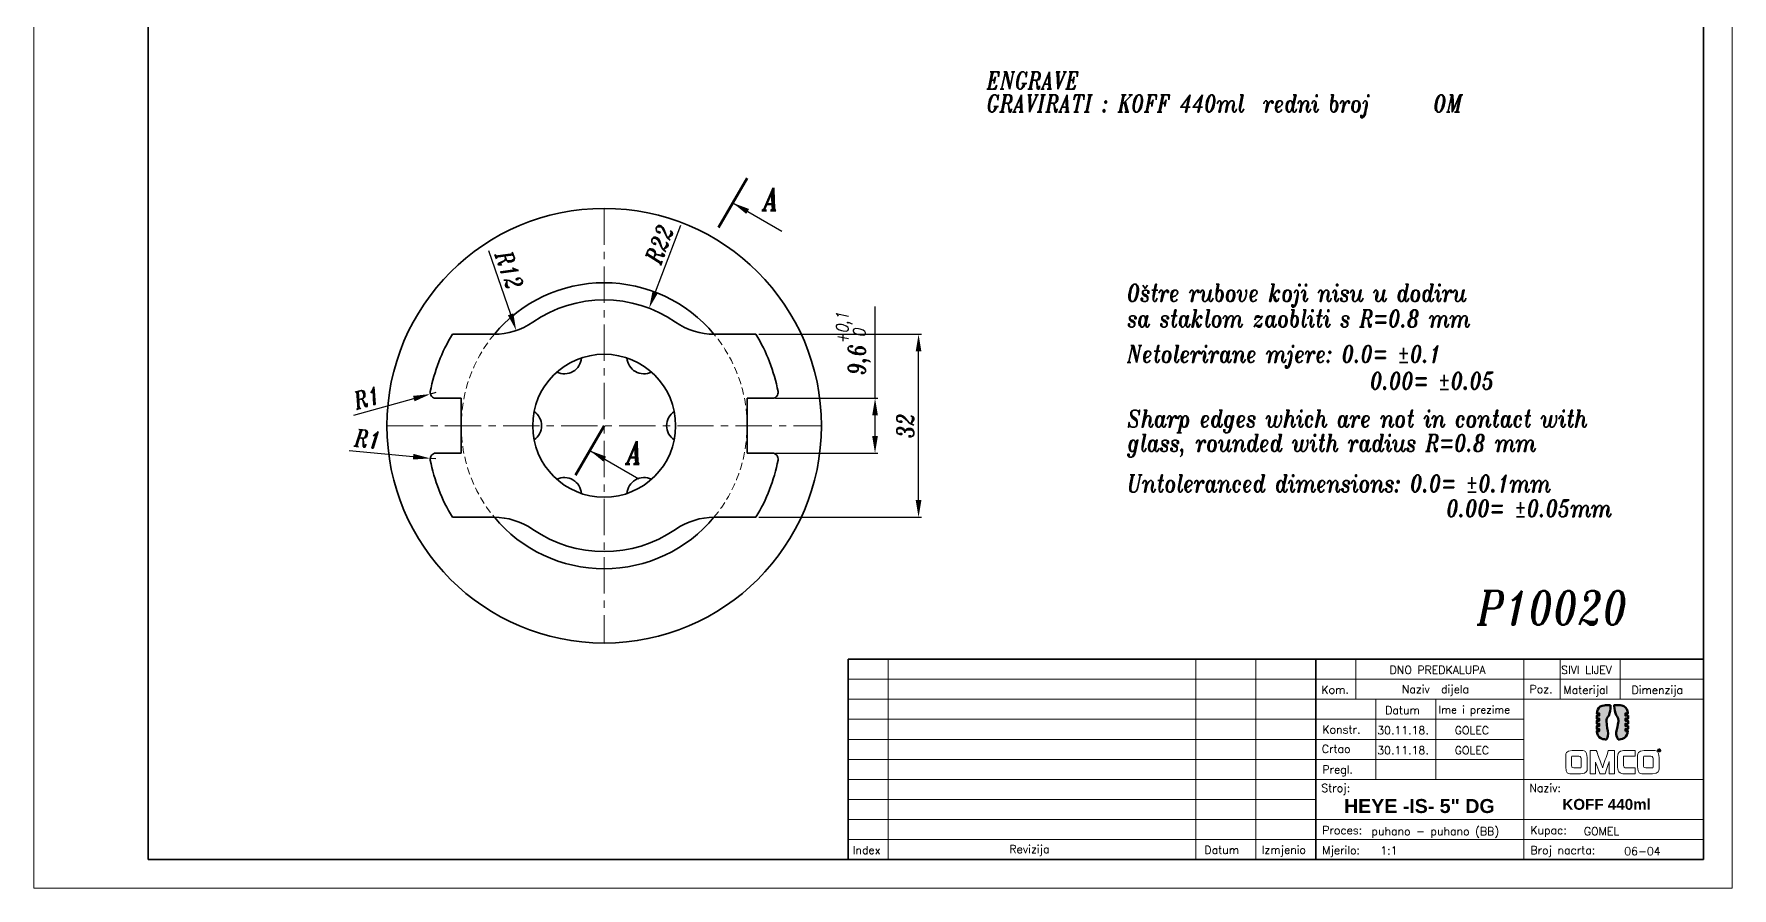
# Model space of a CAD drawing. Header units: millimetres. Extents: x 81 to 492, y 101 to 521.
# Drawn here: x 80.7 to 377.7, y 101.3 to 250.6 of the extents above; entities that cross this region are included whole.
import ezdxf

# ---------------------------------------------------------------- set-up
doc = ezdxf.new("R2010")
doc.units = ezdxf.units.MM
doc.header["$LTSCALE"] = 0.2
doc.linetypes.add('CENTER', pattern=[50.8, 31.75, -6.35, 6.35, -6.35])
doc.linetypes.add('HIDDEN', pattern=[9.525, 6.35, -3.175])
doc.layers.get('0').update_dxf_attribs({"lineweight": 15})
for name, color, linetype, lineweight in [('1', 1, 'CENTER', 15), ('2', 2, 'HIDDEN', 15), ('3', 3, 'Continuous', 35), ('4', 5, 'Continuous', 50), ('ENGLISH', 252, 'Continuous', 18)]:
    doc.layers.add(name, color=color, linetype=linetype, lineweight=lineweight)
doc.styles.add('ITALICT', font='italict', dxfattribs={"width": 0.8, "height": 3})
doc.styles.add('ROMANS', font='romans.shx')
doc.dimstyles.new('ISO-25', dxfattribs={"dimtxt": 3, "dimasz": 3, "dimexe": 0.5, "dimexo": 0.5, "dimgap": 0.8, "dimtad": 1, "dimtxsty": 'ITALICT', "dimcen": 0, "dimadec": 0, "dimazin": 0, "dimtfac": 1, "dimtmove": 0, "dimatfit": 3, "dimfxl": 1, "dimarcsym": 0})

# ---------------------------------------------------------------- blocks, each defined once
blk = doc.blocks.new('*D12')
at = {"color": 0, "lineweight": -2, "transparency": 16777216}
for p, q in [((207.44, 198.11), (235.88, 198.11)), ((235.38, 169.11), (235.38, 195.11)), ((207.44, 166.11), (235.88, 166.11))]:
    blk.add_line(p, q, dxfattribs=at)
at = {"color": 0, "transparency": 16777216}
for points in [[(234.88, 195.11), (235.88, 195.11), (235.38, 198.11)], [(234.88, 169.11), (235.88, 169.11), (235.38, 166.11)]]:
    blk.add_solid(points, dxfattribs=at)
at = {"color": 0, "transparency": 16777216, "insert": (233.08, 182.11), "char_height": 3, "attachment_point": 5, "rotation": 90, "style": 'ITALICT'}
blk.add_mtext('32', dxfattribs=at)
blk = doc.blocks.new('*D13')
at = {"color": 0, "lineweight": -2, "transparency": 16777216}
blk.add_line((193.77, 217.12), (189.32, 205.46), dxfattribs=at)
at = {"color": 0, "transparency": 16777216}
blk.add_solid([(188.85, 205.64), (189.78, 205.28), (188.25, 202.66)], dxfattribs=at)
at = {"color": 0, "transparency": 16777216, "insert": (190.05, 213.83), "char_height": 3, "attachment_point": 5, "rotation": 69.0854, "style": 'ITALICT'}
blk.add_mtext('R22', dxfattribs=at)
blk = doc.blocks.new('*D14')
at = {"color": 0, "lineweight": -2, "transparency": 16777216}
blk.add_line((160.19, 212.75), (164.03, 201.6), dxfattribs=at)
at = {"color": 0, "transparency": 16777216}
blk.add_solid([(164.51, 201.76), (163.56, 201.43), (165.01, 198.76)], dxfattribs=at)
at = {"color": 0, "transparency": 16777216, "insert": (163.8, 209.34), "char_height": 3, "attachment_point": 5, "rotation": 288.9891, "style": 'ITALICT'}
blk.add_mtext('R12', dxfattribs=at)
blk = doc.blocks.new('*D21')
at = {"color": 0, "lineweight": -2, "transparency": 16777216}
for p, q in [((227.77, 186.91), (227.77, 202.98)), ((210.33, 186.91), (228.27, 186.91)), ((227.77, 180.31), (227.77, 183.91)), ((210.33, 177.31), (228.27, 177.31))]:
    blk.add_line(p, q, dxfattribs=at)
at = {"color": 0, "transparency": 16777216}
for points in [[(227.27, 183.91), (228.27, 183.91), (227.77, 186.91)], [(227.27, 180.31), (228.27, 180.31), (227.77, 177.31)]]:
    blk.add_solid(points, dxfattribs=at)
at = {"color": 0, "transparency": 16777216, "insert": (223.99, 196.44), "char_height": 3, "attachment_point": 5, "rotation": 90, "style": 'ITALICT'}
blk.add_mtext('9,6{}{\\H0.71x;\\C3;\\S+0,1^  0;}', dxfattribs=at)
blk = doc.blocks.new('*D25')
at = {"color": 0, "lineweight": -2, "transparency": 16777216}
for p, q in [((150.96, 187.91), (149.99, 187.64)), ((136.58, 183.98), (147.1, 186.85))]:
    blk.add_line(p, q, dxfattribs=at)
at = {"color": 0, "transparency": 16777216}
blk.add_solid([(146.97, 187.33), (147.23, 186.37), (149.99, 187.64)], dxfattribs=at)
at = {"color": 0, "transparency": 16777216, "insert": (138.89, 186.99), "char_height": 3, "attachment_point": 5, "rotation": 15.2787, "style": 'ITALICT'}
blk.add_mtext('R1', dxfattribs=at)
blk = doc.blocks.new('*D26')
at = {"color": 0, "lineweight": -2, "transparency": 16777216}
for p, q in [((135.8, 177.79), (146.98, 176.7)), ((150.96, 176.31), (149.96, 176.4))]:
    blk.add_line(p, q, dxfattribs=at)
at = {"color": 0, "transparency": 16777216}
blk.add_solid([(147.03, 177.19), (146.93, 176.2), (149.96, 176.4)], dxfattribs=at)
at = {"color": 0, "transparency": 16777216, "insert": (139.04, 179.79), "char_height": 3, "attachment_point": 5, "rotation": 354.3922, "style": 'ITALICT'}
blk.add_mtext('R1', dxfattribs=at)
blk = doc.blocks.new('*U31')
at = {"layer": '3'}
blk.add_arc((2.34, 0), 3, 124.1047, 235.8953, dxfattribs=at)
blk = doc.blocks.new('*U32')
at = {"color": 0, "linetype": 'ByBlock', "lineweight": -2}
for p, rotation in [((174.6, 192.15), 120), ((186.19, 192.15), 59.99999999999993), ((168.8, 182.11), 180), ((174.6, 172.07), 239.9999999999999), ((186.19, 172.07), 299.9999999999999)]:
    blk.add_blockref('*U31', p, dxfattribs=dict(at, rotation=rotation))
blk.add_blockref('*U31', (191.98, 182.11), dxfattribs=at)

msp = doc.modelspace()

# ---------------------------------------------------------------- hatches: boundary and pattern name
at = {"layer": '4'}
h = msp.add_hatch(color=142, dxfattribs=at)
edge = h.paths.add_edge_path()
edge.add_spline(control_points=[(354.003, 128.716), (354.003, 128.716), (354.003, 128.716), (354.003, 128.716), (354.003, 128.716), (354.159, 127.338), (355.377, 127.267), (355.557, 127.267), (355.557, 127.267), (355.557, 127.267), (355.692, 127.267), (355.692, 127.267), (355.692, 127.267), (356.331, 128.186), (355.687, 129.527), (355.687, 130.485), (355.687, 130.485), (355.687, 131.237), (356.35, 131.439), (356.422, 133.244), (356.422, 133.244), (355.658, 133.244), (355.658, 133.244), (355.658, 133.244), (354.368, 133.244), (354.074, 132.249), (354.006, 131.795)], knot_values=[0.8095238, 0.8095238, 0.8095238, 0.8095238, 0.8095238, 0.8095238, 0.8095238, 0.8095238, 0.8571429, 0.8571429, 0.8571429, 0.8571429, 0.9047619, 0.9047619, 0.9047619, 0.9047619, 0.952381, 0.952381, 0.952381, 0.952381, 1, 1, 1, 1.047619, 1.047619, 1.047619, 1.047619, 1.0952381, 1.0952381, 1.0952381, 1.0952381], degree=3, periodic=0)
edge.add_spline(control_points=[(354.006, 131.795), (354.006, 131.795), (354.444, 131.795), (354.444, 131.795)], knot_values=[0.0952381, 0.0952381, 0.0952381, 0.0952381, 0.1428571, 0.1428571, 0.1428571, 0.1428571], degree=3, periodic=0)
edge.add_spline(control_points=[(354.444, 131.795), (354.444, 131.795), (354.444, 131.795), (354.444, 131.795), (354.444, 131.795), (354.444, 131.795), (354.444, 131.429), (354.444, 131.429)], knot_values=[0.1428571, 0.1428571, 0.1428571, 0.1428571, 0.1428571, 0.1428571, 0.1428571, 0.1428571, 0.1904762, 0.1904762, 0.1904762, 0.1904762], degree=3, periodic=0)
edge.add_spline(control_points=[(354.444, 131.429), (354.444, 131.429), (354.444, 131.429), (354.444, 131.429), (354.444, 131.429), (354.444, 131.429), (353.986, 131.429), (353.986, 131.429)], knot_values=[0.1904762, 0.1904762, 0.1904762, 0.1904762, 0.1904762, 0.1904762, 0.1904762, 0.1904762, 0.2380952, 0.2380952, 0.2380952, 0.2380952], degree=3, periodic=0)
edge.add_spline(control_points=[(353.986, 131.429), (353.986, 131.429), (353.986, 131.429), (353.986, 131.429), (353.986, 131.429), (353.986, 131.429), (353.986, 130.891), (353.986, 130.891)], knot_values=[0.2380952, 0.2380952, 0.2380952, 0.2380952, 0.2380952, 0.2380952, 0.2380952, 0.2380952, 0.2857143, 0.2857143, 0.2857143, 0.2857143], degree=3, periodic=0)
edge.add_spline(control_points=[(353.986, 130.891), (353.986, 130.891), (353.986, 130.891), (353.986, 130.891), (353.986, 130.891), (353.986, 130.891), (354.444, 130.891), (354.444, 130.891)], knot_values=[0.2857143, 0.2857143, 0.2857143, 0.2857143, 0.2857143, 0.2857143, 0.2857143, 0.2857143, 0.3333333, 0.3333333, 0.3333333, 0.3333333], degree=3, periodic=0)
edge.add_spline(control_points=[(354.444, 130.891), (354.444, 130.891), (354.444, 130.891), (354.444, 130.891), (354.444, 130.891), (354.444, 130.891), (354.444, 130.525), (354.444, 130.525)], knot_values=[0.3333333, 0.3333333, 0.3333333, 0.3333333, 0.3333333, 0.3333333, 0.3333333, 0.3333333, 0.3809524, 0.3809524, 0.3809524, 0.3809524], degree=3, periodic=0)
edge.add_spline(control_points=[(354.444, 130.525), (354.444, 130.525), (354.444, 130.525), (354.444, 130.525), (354.444, 130.525), (354.444, 130.525), (353.986, 130.525), (353.986, 130.525)], knot_values=[0.3809524, 0.3809524, 0.3809524, 0.3809524, 0.3809524, 0.3809524, 0.3809524, 0.3809524, 0.4285714, 0.4285714, 0.4285714, 0.4285714], degree=3, periodic=0)
edge.add_spline(control_points=[(353.986, 130.525), (353.986, 130.525), (353.986, 130.525), (353.986, 130.525), (353.986, 130.525), (353.986, 130.525), (353.986, 129.987), (353.986, 129.987)], knot_values=[0.4285714, 0.4285714, 0.4285714, 0.4285714, 0.4285714, 0.4285714, 0.4285714, 0.4285714, 0.4761905, 0.4761905, 0.4761905, 0.4761905], degree=3, periodic=0)
edge.add_spline(control_points=[(353.986, 129.987), (353.986, 129.987), (353.986, 129.987), (353.986, 129.987), (353.986, 129.987), (353.986, 129.987), (354.444, 129.987), (354.444, 129.987)], knot_values=[0.4761905, 0.4761905, 0.4761905, 0.4761905, 0.4761905, 0.4761905, 0.4761905, 0.4761905, 0.5238095, 0.5238095, 0.5238095, 0.5238095], degree=3, periodic=0)
edge.add_spline(control_points=[(354.444, 129.987), (354.444, 129.987), (354.444, 129.987), (354.444, 129.987), (354.444, 129.987), (354.444, 129.987), (354.444, 129.62), (354.444, 129.62)], knot_values=[0.5238095, 0.5238095, 0.5238095, 0.5238095, 0.5238095, 0.5238095, 0.5238095, 0.5238095, 0.5714286, 0.5714286, 0.5714286, 0.5714286], degree=3, periodic=0)
edge.add_spline(control_points=[(354.444, 129.62), (354.444, 129.62), (354.444, 129.62), (354.444, 129.62), (354.444, 129.62), (354.444, 129.62), (353.986, 129.62), (353.986, 129.62)], knot_values=[0.5714286, 0.5714286, 0.5714286, 0.5714286, 0.5714286, 0.5714286, 0.5714286, 0.5714286, 0.6190476, 0.6190476, 0.6190476, 0.6190476], degree=3, periodic=0)
edge.add_spline(control_points=[(353.986, 129.62), (353.986, 129.62), (353.986, 129.62), (353.986, 129.62), (353.986, 129.62), (353.986, 129.62), (353.986, 129.083), (353.986, 129.083)], knot_values=[0.6190476, 0.6190476, 0.6190476, 0.6190476, 0.6190476, 0.6190476, 0.6190476, 0.6190476, 0.6666667, 0.6666667, 0.6666667, 0.6666667], degree=3, periodic=0)
edge.add_spline(control_points=[(353.986, 129.083), (353.986, 129.083), (353.986, 129.083), (353.986, 129.083), (353.986, 129.083), (353.986, 129.083), (354.444, 129.083), (354.444, 129.083)], knot_values=[0.6666667, 0.6666667, 0.6666667, 0.6666667, 0.6666667, 0.6666667, 0.6666667, 0.6666667, 0.7142857, 0.7142857, 0.7142857, 0.7142857], degree=3, periodic=0)
edge.add_spline(control_points=[(354.444, 129.083), (354.444, 129.083), (354.444, 129.083), (354.444, 129.083), (354.444, 129.083), (354.444, 129.083), (354.444, 128.716), (354.444, 128.716)], knot_values=[0.7142857, 0.7142857, 0.7142857, 0.7142857, 0.7142857, 0.7142857, 0.7142857, 0.7142857, 0.7619048, 0.7619048, 0.7619048, 0.7619048], degree=3, periodic=0)
edge.add_spline(control_points=[(354.444, 128.716), (354.444, 128.716), (354.444, 128.716), (354.444, 128.716), (354.444, 128.716), (354.444, 128.716), (354.003, 128.716), (354.003, 128.716)], knot_values=[0.7619048, 0.7619048, 0.7619048, 0.7619048, 0.7619048, 0.7619048, 0.7619048, 0.7619048, 0.8095238, 0.8095238, 0.8095238, 0.8095238], degree=3, periodic=0)
h = msp.add_hatch(color=253, dxfattribs=at)
edge = h.paths.add_edge_path()
edge.add_spline(control_points=[(359.02, 129.987), (359.02, 129.987), (359.02, 129.987), (359.02, 129.987), (359.02, 129.987), (359.02, 129.987), (359.478, 129.987), (359.478, 129.987)], knot_values=[0.2380952, 0.2380952, 0.2380952, 0.2380952, 0.2380952, 0.2380952, 0.2380952, 0.2380952, 0.2857143, 0.2857143, 0.2857143, 0.2857143], degree=3, periodic=0)
edge.add_spline(control_points=[(359.478, 129.987), (359.478, 129.987), (359.478, 129.987), (359.478, 129.987), (359.478, 129.987), (359.478, 129.987), (359.478, 130.525), (359.478, 130.525)], knot_values=[0.2857143, 0.2857143, 0.2857143, 0.2857143, 0.2857143, 0.2857143, 0.2857143, 0.2857143, 0.3333333, 0.3333333, 0.3333333, 0.3333333], degree=3, periodic=0)
edge.add_spline(control_points=[(359.478, 130.525), (359.478, 130.525), (359.478, 130.525), (359.478, 130.525), (359.478, 130.525), (359.478, 130.525), (359.02, 130.525), (359.02, 130.525)], knot_values=[0.3333333, 0.3333333, 0.3333333, 0.3333333, 0.3333333, 0.3333333, 0.3333333, 0.3333333, 0.3809524, 0.3809524, 0.3809524, 0.3809524], degree=3, periodic=0)
edge.add_spline(control_points=[(359.02, 130.525), (359.02, 130.525), (359.02, 130.525), (359.02, 130.525), (359.02, 130.525), (359.02, 130.525), (359.02, 130.891), (359.02, 130.891)], knot_values=[0.3809524, 0.3809524, 0.3809524, 0.3809524, 0.3809524, 0.3809524, 0.3809524, 0.3809524, 0.4285714, 0.4285714, 0.4285714, 0.4285714], degree=3, periodic=0)
edge.add_spline(control_points=[(359.02, 130.891), (359.02, 130.891), (359.02, 130.891), (359.02, 130.891), (359.02, 130.891), (359.02, 130.891), (359.478, 130.891), (359.478, 130.891)], knot_values=[0.4285714, 0.4285714, 0.4285714, 0.4285714, 0.4285714, 0.4285714, 0.4285714, 0.4285714, 0.4761905, 0.4761905, 0.4761905, 0.4761905], degree=3, periodic=0)
edge.add_spline(control_points=[(359.478, 130.891), (359.478, 130.891), (359.478, 130.891), (359.478, 130.891), (359.478, 130.891), (359.478, 130.891), (359.478, 131.429), (359.478, 131.429)], knot_values=[0.4761905, 0.4761905, 0.4761905, 0.4761905, 0.4761905, 0.4761905, 0.4761905, 0.4761905, 0.5238095, 0.5238095, 0.5238095, 0.5238095], degree=3, periodic=0)
edge.add_spline(control_points=[(359.478, 131.429), (359.478, 131.429), (359.478, 131.429), (359.478, 131.429), (359.478, 131.429), (359.478, 131.429), (359.02, 131.429), (359.02, 131.429)], knot_values=[0.5238095, 0.5238095, 0.5238095, 0.5238095, 0.5238095, 0.5238095, 0.5238095, 0.5238095, 0.5714286, 0.5714286, 0.5714286, 0.5714286], degree=3, periodic=0)
edge.add_spline(control_points=[(359.02, 131.429), (359.02, 131.429), (359.02, 131.429), (359.02, 131.429), (359.02, 131.429), (359.02, 131.429), (359.02, 131.795), (359.02, 131.795)], knot_values=[0.5714286, 0.5714286, 0.5714286, 0.5714286, 0.5714286, 0.5714286, 0.5714286, 0.5714286, 0.6190476, 0.6190476, 0.6190476, 0.6190476], degree=3, periodic=0)
edge.add_spline(control_points=[(359.02, 131.795), (359.02, 131.795), (359.02, 131.795), (359.02, 131.795), (359.02, 131.795), (359.02, 131.795), (359.46, 131.795), (359.46, 131.795)], knot_values=[0.6190476, 0.6190476, 0.6190476, 0.6190476, 0.6190476, 0.6190476, 0.6190476, 0.6190476, 0.6666667, 0.6666667, 0.6666667, 0.6666667], degree=3, periodic=0)
edge.add_spline(control_points=[(359.46, 131.795), (359.46, 131.795), (359.46, 131.795), (359.46, 131.795), (359.46, 131.795), (359.299, 133.164), (358.087, 133.244), (357.907, 133.244), (357.907, 133.244), (357.907, 133.244), (357.042, 133.244), (357.042, 133.244)], knot_values=[0.6666667, 0.6666667, 0.6666667, 0.6666667, 0.6666667, 0.6666667, 0.6666667, 0.6666667, 0.7142857, 0.7142857, 0.7142857, 0.7142857, 0.7619048, 0.7619048, 0.7619048, 0.7619048], degree=3, periodic=0)
edge.add_spline(control_points=[(357.042, 133.244), (357.042, 133.244), (357.042, 133.244), (357.042, 133.244), (357.042, 133.244), (357.114, 131.439), (357.777, 131.237), (357.777, 130.485), (357.777, 130.485), (357.777, 129.527), (357.133, 128.186), (357.772, 127.267), (357.772, 127.267), (357.772, 127.267), (357.816, 127.267), (357.816, 127.267), (357.816, 127.267), (359.106, 127.267), (359.395, 128.262), (359.459, 128.716), (359.459, 128.716), (359.459, 128.716), (359.459, 128.716), (359.459, 128.716)], knot_values=[0.7619048, 0.7619048, 0.7619048, 0.7619048, 0.7619048, 0.7619048, 0.7619048, 0.7619048, 0.8095238, 0.8095238, 0.8095238, 0.8095238, 0.8571429, 0.8571429, 0.8571429, 0.8571429, 0.9047619, 0.9047619, 0.9047619, 0.9047619, 0.9142857, 0.9238095, 0.9333333, 0.9428571, 0.952381, 0.952381, 0.952381, 0.952381], degree=3, periodic=0)
edge.add_spline(control_points=[(359.459, 128.716), (359.459, 128.716), (359.02, 128.716), (359.02, 128.716), (359.02, 128.716), (359.02, 129.083), (359.02, 129.083)], knot_values=[0.952381, 0.952381, 0.952381, 0.952381, 1, 1, 1, 1.047619, 1.047619, 1.047619, 1.047619], degree=3, periodic=0)
edge.add_spline(control_points=[(359.02, 129.083), (359.02, 129.083), (359.02, 129.083), (359.02, 129.083), (359.02, 129.083), (359.02, 129.083), (359.478, 129.083), (359.478, 129.083)], knot_values=[0.047619, 0.047619, 0.047619, 0.047619, 0.047619, 0.047619, 0.047619, 0.047619, 0.0952381, 0.0952381, 0.0952381, 0.0952381], degree=3, periodic=0)
edge.add_spline(control_points=[(359.478, 129.083), (359.478, 129.083), (359.478, 129.083), (359.478, 129.083), (359.478, 129.083), (359.478, 129.083), (359.478, 129.62), (359.478, 129.62)], knot_values=[0.0952381, 0.0952381, 0.0952381, 0.0952381, 0.0952381, 0.0952381, 0.0952381, 0.0952381, 0.1428571, 0.1428571, 0.1428571, 0.1428571], degree=3, periodic=0)
edge.add_spline(control_points=[(359.478, 129.62), (359.478, 129.62), (359.478, 129.62), (359.478, 129.62), (359.478, 129.62), (359.478, 129.62), (359.02, 129.62), (359.02, 129.62)], knot_values=[0.1428571, 0.1428571, 0.1428571, 0.1428571, 0.1428571, 0.1428571, 0.1428571, 0.1428571, 0.1904762, 0.1904762, 0.1904762, 0.1904762], degree=3, periodic=0)
edge.add_spline(control_points=[(359.02, 129.62), (359.02, 129.62), (359.02, 129.62), (359.02, 129.62), (359.02, 129.62), (359.02, 129.62), (359.02, 129.987), (359.02, 129.987)], knot_values=[0.1904762, 0.1904762, 0.1904762, 0.1904762, 0.1904762, 0.1904762, 0.1904762, 0.1904762, 0.2380952, 0.2380952, 0.2380952, 0.2380952], degree=3, periodic=0)

# ---------------------------------------------------------------- linework, layer by layer
for p, q in [((80.661, 521.271), (80.661, 101.271)), ((377.661, 101.271), (377.661, 521.271)), ((230.083, 141.271), (230.083, 106.271)), ((283.872, 141.271), (283.872, 106.271)), ((294.372, 141.271), (294.372, 106.271)), ((311.872, 141.271), (311.872, 134.271)), ((341.272, 141.271), (341.272, 106.271)), ((347.572, 141.271), (347.572, 134.271)), ((358.072, 141.271), (358.072, 134.271)), ((223.083, 137.771), (372.661, 137.771)), ((372.661, 134.271), (223.083, 134.271)), ((315.372, 134.271), (315.372, 120.271)), ((325.872, 134.271), (325.872, 120.271)), ((223.083, 130.771), (341.272, 130.771)), ((223.083, 127.271), (341.272, 127.271)), ((223.083, 123.771), (341.272, 123.771)), ((223.083, 120.271), (372.661, 120.271)), ((304.872, 116.771), (223.083, 116.771)), ((223.083, 113.271), (372.661, 113.271)), ((223.083, 109.771), (372.661, 109.771)), ((80.661, 101.271), (377.661, 101.271))]:
    msp.add_line(p, q)
for points, knots in [([(351.179, 121.247), (351.179, 121.247), (349.64, 121.247), (349.64, 121.247), (349.64, 121.247), (349.509, 121.247), (348.571, 121.302), (348.571, 122.44), (348.571, 122.44), (348.571, 122.44), (348.571, 124.178), (348.571, 124.178), (348.571, 124.178), (348.571, 124.178), (348.571, 125.317), (349.709, 125.317), (349.709, 125.317), (349.709, 125.317), (351.241, 125.317), (351.241, 125.317), (351.241, 125.317), (351.372, 125.317), (352.31, 125.255), (352.31, 124.116), (352.31, 124.116), (352.31, 124.116), (352.31, 122.385), (352.31, 122.385), (352.31, 122.385), (352.31, 122.385), (352.317, 121.247), (351.179, 121.247)], [0, 0, 0, 0, 0.125, 0.125, 0.125, 0.1875, 0.25, 0.25, 0.25, 0.3125, 0.375, 0.375, 0.375, 0.4375, 0.5, 0.5, 0.5, 0.5625, 0.625, 0.625, 0.625, 0.6875, 0.75, 0.75, 0.75, 0.8125, 0.875, 0.875, 0.875, 0.9375, 1, 1, 1, 1]), ([(356.187, 121.247), (356.187, 121.247), (356.187, 123.378), (356.187, 123.378), (356.187, 123.378), (356.187, 123.378), (355.442, 121.247), (355.442, 121.247), (355.442, 121.247), (355.442, 121.247), (354.545, 121.247), (354.545, 121.247), (354.545, 121.247), (354.545, 121.247), (353.786, 123.282), (353.786, 123.282), (353.786, 123.282), (353.786, 123.282), (353.786, 121.247), (353.786, 121.247), (353.786, 121.247), (353.786, 121.247), (352.827, 121.247), (352.827, 121.247), (352.827, 121.247), (352.827, 121.247), (352.827, 125.317), (352.827, 125.317), (352.827, 125.317), (352.827, 125.317), (353.938, 125.317), (353.938, 125.317), (353.938, 125.317), (353.938, 125.317), (355.007, 122.316), (355.007, 122.316), (355.007, 122.316), (355.007, 122.316), (356.028, 125.317), (356.028, 125.317), (356.028, 125.317), (356.028, 125.317), (357.118, 125.317), (357.118, 125.317), (357.118, 125.317), (357.118, 125.317), (357.118, 121.247), (357.118, 121.247), (357.118, 121.247), (357.118, 121.247), (356.187, 121.247), (356.187, 121.247)], [0, 0, 0, 0, 0.0769231, 0.0769231, 0.0769231, 0.1153846, 0.1538462, 0.1538462, 0.1538462, 0.1923077, 0.2307692, 0.2307692, 0.2307692, 0.2692308, 0.3076923, 0.3076923, 0.3076923, 0.3461538, 0.3846154, 0.3846154, 0.3846154, 0.4230769, 0.4615385, 0.4615385, 0.4615385, 0.5, 0.5384615, 0.5384615, 0.5384615, 0.5769231, 0.6153846, 0.6153846, 0.6153846, 0.6538462, 0.6923077, 0.6923077, 0.6923077, 0.7307692, 0.7692308, 0.7692308, 0.7692308, 0.8076923, 0.8461538, 0.8461538, 0.8461538, 0.8846154, 0.9230769, 0.9230769, 0.9230769, 0.9615385, 1, 1, 1, 1]), ([(360.706, 122.281), (360.706, 122.281), (359.07, 122.281), (359.07, 122.281), (359.07, 122.281), (358.67, 122.281), (358.67, 122.744), (358.67, 122.744), (358.67, 122.744), (358.67, 122.744), (358.67, 124.213), (358.67, 124.213), (358.67, 124.213), (358.67, 124.344), (358.801, 124.351), (358.801, 124.351), (358.801, 124.351), (358.801, 124.351), (360.706, 124.351), (360.706, 124.351), (360.706, 124.351), (360.706, 124.351), (360.706, 125.317), (360.706, 125.317), (360.706, 125.317), (360.706, 125.317), (358.774, 125.317), (358.774, 125.317), (358.774, 125.317), (357.636, 125.317), (357.636, 124.178), (357.636, 124.178), (357.636, 124.178), (357.636, 124.178), (357.636, 122.44), (357.636, 122.44), (357.636, 122.44), (357.636, 121.302), (358.574, 121.247), (358.705, 121.247), (358.705, 121.247), (358.705, 121.247), (360.706, 121.247), (360.706, 121.247), (360.706, 121.247), (360.706, 121.247), (360.706, 122.281), (360.706, 122.281)], [0, 0, 0, 0, 0.0833333, 0.0833333, 0.0833333, 0.125, 0.1666667, 0.1666667, 0.1666667, 0.2083333, 0.25, 0.25, 0.25, 0.2916667, 0.3333333, 0.3333333, 0.3333333, 0.375, 0.4166667, 0.4166667, 0.4166667, 0.4583333, 0.5, 0.5, 0.5, 0.5416667, 0.5833333, 0.5833333, 0.5833333, 0.625, 0.6666667, 0.6666667, 0.6666667, 0.7083333, 0.75, 0.75, 0.75, 0.7916667, 0.8333333, 0.8333333, 0.8333333, 0.875, 0.9166667, 0.9166667, 0.9166667, 0.9583333, 1, 1, 1, 1]), ([(363.761, 121.247), (363.761, 121.247), (362.223, 121.247), (362.223, 121.247), (362.223, 121.247), (362.092, 121.247), (361.154, 121.302), (361.154, 122.44), (361.154, 122.44), (361.154, 122.44), (361.154, 124.178), (361.154, 124.178), (361.154, 124.178), (361.154, 124.178), (361.154, 125.317), (362.292, 125.317), (362.292, 125.317), (362.292, 125.317), (363.824, 125.317), (363.824, 125.317), (363.824, 125.317), (363.955, 125.317), (364.893, 125.255), (364.893, 124.116), (364.893, 124.116), (364.893, 124.116), (364.893, 122.385), (364.893, 122.385), (364.893, 122.385), (364.893, 122.385), (364.9, 121.247), (363.761, 121.247)], [0, 0, 0, 0, 0.125, 0.125, 0.125, 0.1875, 0.25, 0.25, 0.25, 0.3125, 0.375, 0.375, 0.375, 0.4375, 0.5, 0.5, 0.5, 0.5625, 0.625, 0.625, 0.625, 0.6875, 0.75, 0.75, 0.75, 0.8125, 0.875, 0.875, 0.875, 0.9375, 1, 1, 1, 1]), ([(364.909, 125.058), (364.758, 125.058), (364.635, 125.181), (364.635, 125.333), (364.635, 125.333), (364.635, 125.484), (364.758, 125.607), (364.909, 125.607), (364.909, 125.607), (365.061, 125.607), (365.184, 125.484), (365.184, 125.333), (365.184, 125.333), (365.184, 125.181), (365.061, 125.058), (364.909, 125.058)], [0, 0, 0, 0, 0.25, 0.25, 0.25, 0.375, 0.5, 0.5, 0.5, 0.625, 0.75, 0.75, 0.75, 0.875, 1, 1, 1, 1]), ([(364.909, 125.547), (364.792, 125.547), (364.695, 125.45), (364.695, 125.333), (364.695, 125.333), (364.695, 125.216), (364.792, 125.119), (364.909, 125.119), (364.909, 125.119), (365.027, 125.119), (365.123, 125.216), (365.123, 125.333), (365.123, 125.333), (365.123, 125.45), (365.027, 125.547), (364.909, 125.547)], [0, 0, 0, 0, 0.25, 0.25, 0.25, 0.375, 0.5, 0.5, 0.5, 0.625, 0.75, 0.75, 0.75, 0.875, 1, 1, 1, 1]), ([(364.972, 125.286), (364.972, 125.286), (365.028, 125.199), (365.028, 125.199), (365.028, 125.199), (365.028, 125.199), (364.953, 125.199), (364.953, 125.199), (364.953, 125.199), (364.953, 125.199), (364.905, 125.276), (364.905, 125.276), (364.905, 125.276), (364.905, 125.276), (364.875, 125.276), (364.875, 125.276), (364.875, 125.276), (364.875, 125.276), (364.875, 125.199), (364.875, 125.199), (364.875, 125.199), (364.875, 125.199), (364.807, 125.199), (364.807, 125.199), (364.807, 125.199), (364.807, 125.199), (364.807, 125.477), (364.807, 125.477), (364.807, 125.477), (364.807, 125.477), (364.928, 125.477), (364.928, 125.477), (364.928, 125.477), (364.951, 125.477), (365.034, 125.477), (365.034, 125.377), (365.034, 125.377), (365.034, 125.324), (365.002, 125.297), (364.972, 125.286)], [0, 0, 0, 0, 0.1, 0.1, 0.1, 0.15, 0.2, 0.2, 0.2, 0.25, 0.3, 0.3, 0.3, 0.35, 0.4, 0.4, 0.4, 0.45, 0.5, 0.5, 0.5, 0.55, 0.6, 0.6, 0.6, 0.65, 0.7, 0.7, 0.7, 0.75, 0.8, 0.8, 0.8, 0.85, 0.9, 0.9, 0.9, 0.95, 1, 1, 1, 1]), ([(364.911, 125.418), (364.911, 125.418), (364.875, 125.418), (364.875, 125.418), (364.875, 125.418), (364.875, 125.418), (364.875, 125.331), (364.875, 125.331), (364.875, 125.331), (364.875, 125.331), (364.911, 125.331), (364.911, 125.331), (364.911, 125.331), (364.947, 125.331), (364.962, 125.344), (364.962, 125.377), (364.962, 125.377), (364.962, 125.409), (364.947, 125.418), (364.911, 125.418)], [0, 0, 0, 0, 0.2, 0.2, 0.2, 0.3, 0.4, 0.4, 0.4, 0.5, 0.6, 0.6, 0.6, 0.7, 0.8, 0.8, 0.8, 0.9, 1, 1, 1, 1]), ([(351.275, 123.882), (351.275, 123.882), (351.275, 124.351), (350.875, 124.351), (350.875, 124.351), (350.875, 124.351), (349.737, 124.351), (349.737, 124.351), (349.737, 124.351), (349.737, 124.351), (349.606, 124.344), (349.606, 124.213), (349.606, 124.213), (349.606, 124.213), (349.606, 122.744), (349.606, 122.744), (349.606, 122.744), (349.606, 122.744), (349.606, 122.281), (350.006, 122.281), (350.006, 122.281), (350.006, 122.281), (351.144, 122.281), (351.144, 122.281), (351.144, 122.281), (351.144, 122.281), (351.275, 122.281), (351.275, 122.412), (351.275, 122.412), (351.275, 122.412), (351.275, 123.882), (351.275, 123.882)], [0, 0, 0, 0, 0.125, 0.125, 0.125, 0.1875, 0.25, 0.25, 0.25, 0.3125, 0.375, 0.375, 0.375, 0.4375, 0.5, 0.5, 0.5, 0.5625, 0.625, 0.625, 0.625, 0.6875, 0.75, 0.75, 0.75, 0.8125, 0.875, 0.875, 0.875, 0.9375, 1, 1, 1, 1]), ([(363.858, 123.882), (363.858, 123.882), (363.858, 124.351), (363.458, 124.351), (363.458, 124.351), (363.458, 124.351), (362.32, 124.351), (362.32, 124.351), (362.32, 124.351), (362.32, 124.351), (362.189, 124.344), (362.189, 124.213), (362.189, 124.213), (362.189, 124.213), (362.189, 122.744), (362.189, 122.744), (362.189, 122.744), (362.189, 122.744), (362.189, 122.281), (362.589, 122.281), (362.589, 122.281), (362.589, 122.281), (363.727, 122.281), (363.727, 122.281), (363.727, 122.281), (363.727, 122.281), (363.858, 122.281), (363.858, 122.412), (363.858, 122.412), (363.858, 122.412), (363.858, 123.882), (363.858, 123.882)], [0, 0, 0, 0, 0.125, 0.125, 0.125, 0.1875, 0.25, 0.25, 0.25, 0.3125, 0.375, 0.375, 0.375, 0.4375, 0.5, 0.5, 0.5, 0.5625, 0.625, 0.625, 0.625, 0.6875, 0.75, 0.75, 0.75, 0.8125, 0.875, 0.875, 0.875, 0.9375, 1, 1, 1, 1])]:
    msp.add_open_spline(points, degree=3, knots=knots)
at = {"layer": '1'}
for p, q in [((180.392, 220.106), (180.392, 144.106)), ((142.392, 182.106), (218.392, 182.106))]:
    msp.add_line(p, q, dxfattribs=at)
at = {"layer": '2'}
for start, end in [(140.20742, 219.79258), (320.20742, 39.79258)]:
    msp.add_arc((180.392, 182.106), 25, start, end, dxfattribs=at)
at = {"layer": '3'}
for p, q in [((100.661, 516.271), (100.661, 106.271)), ((372.661, 106.271), (372.661, 516.271)), ((161.105, 198.106), (153.841, 198.106)), ((199.68, 198.106), (206.944, 198.106)), ((155.392, 186.906), (150.958, 186.906)), ((155.392, 182.106), (155.392, 186.906)), ((205.392, 186.906), (209.826, 186.906)), ((205.392, 182.106), (205.392, 186.906)), ((155.392, 182.106), (155.392, 177.306)), ((205.392, 182.106), (205.392, 177.306)), ((155.392, 177.306), (150.958, 177.306)), ((205.392, 177.306), (209.826, 177.306)), ((161.105, 166.106), (153.841, 166.106)), ((199.68, 166.106), (206.944, 166.106)), ((223.083, 141.271), (372.661, 141.271)), ((223.083, 141.271), (223.083, 106.271)), ((304.872, 141.271), (304.872, 106.271)), ((372.661, 141.271), (372.661, 106.271)), ((100.661, 106.271), (372.661, 106.271))]:
    msp.add_line(p, q, dxfattribs=at)
for radius in [38, 12.5]:
    msp.add_circle((180.392, 182.106), radius, dxfattribs=at)
for centre, radius, start, end in [((180.392, 182.106), 25, 39.79258, 140.20742), ((180.392, 182.106), 22, 55.43968, 124.56032), ((161.105, 210.106), 12, 270, 304.56032), ((199.68, 210.106), 12, 235.43968, 270), ((180.392, 182.106), 31, 148.92705, 168.85262), ((180.392, 182.106), 31, 11.14738, 31.07295), ((150.958, 187.906), 1, 168.85262, 270), ((209.826, 187.906), 1, 270, 11.14738), ((150.958, 176.306), 1, 90, 191.14738), ((180.392, 182.106), 31, 191.14738, 211.07295), ((180.392, 182.106), 31, 328.92705, 348.85262), ((209.826, 176.306), 1, 348.85262, 90), ((161.105, 154.106), 12, 55.43968, 90), ((180.392, 182.106), 25, 219.79258, 320.20742), ((180.392, 182.106), 22, 235.43968, 304.56032), ((199.68, 154.106), 12, 90, 124.56032)]:
    msp.add_arc(centre, radius, start, end, dxfattribs=at)
at = {"layer": '4'}
for p, q in [((200.392, 216.747), (205.392, 225.408)), ((175.392, 173.446), (180.392, 182.106))]:
    msp.add_line(p, q, dxfattribs=at)
at = {"layer": '4', "color": 142}
msp.add_open_spline([(356.422, 133.244), (356.422, 133.244), (355.658, 133.244), (355.658, 133.244), (355.658, 133.244), (354.368, 133.244), (354.074, 132.249), (354.006, 131.795), (354.006, 131.795), (354.006, 131.795), (354.444, 131.795), (354.444, 131.795), (354.444, 131.795), (354.444, 131.795), (354.444, 131.429), (354.444, 131.429), (354.444, 131.429), (354.444, 131.429), (353.986, 131.429), (353.986, 131.429), (353.986, 131.429), (353.986, 131.429), (353.986, 130.891), (353.986, 130.891), (353.986, 130.891), (353.986, 130.891), (354.444, 130.891), (354.444, 130.891), (354.444, 130.891), (354.444, 130.891), (354.444, 130.525), (354.444, 130.525), (354.444, 130.525), (354.444, 130.525), (353.986, 130.525), (353.986, 130.525), (353.986, 130.525), (353.986, 130.525), (353.986, 129.987), (353.986, 129.987), (353.986, 129.987), (353.986, 129.987), (354.444, 129.987), (354.444, 129.987), (354.444, 129.987), (354.444, 129.987), (354.444, 129.62), (354.444, 129.62), (354.444, 129.62), (354.444, 129.62), (353.986, 129.62), (353.986, 129.62), (353.986, 129.62), (353.986, 129.62), (353.986, 129.083), (353.986, 129.083), (353.986, 129.083), (353.986, 129.083), (354.444, 129.083), (354.444, 129.083), (354.444, 129.083), (354.444, 129.083), (354.444, 128.716), (354.444, 128.716), (354.444, 128.716), (354.444, 128.716), (354.003, 128.716), (354.003, 128.716), (354.003, 128.716), (354.159, 127.338), (355.377, 127.267), (355.557, 127.267), (355.557, 127.267), (355.557, 127.267), (355.692, 127.267), (355.692, 127.267), (355.692, 127.267), (356.331, 128.186), (355.687, 129.527), (355.687, 130.485), (355.687, 130.485), (355.687, 131.237), (356.35, 131.439), (356.422, 133.244)], degree=3, knots=[0, 0, 0, 0, 0.047619, 0.047619, 0.047619, 0.0714286, 0.0952381, 0.0952381, 0.0952381, 0.1190476, 0.1428571, 0.1428571, 0.1428571, 0.1666667, 0.1904762, 0.1904762, 0.1904762, 0.2142857, 0.2380952, 0.2380952, 0.2380952, 0.2619048, 0.2857143, 0.2857143, 0.2857143, 0.3095238, 0.3333333, 0.3333333, 0.3333333, 0.3571429, 0.3809524, 0.3809524, 0.3809524, 0.4047619, 0.4285714, 0.4285714, 0.4285714, 0.452381, 0.4761905, 0.4761905, 0.4761905, 0.5, 0.5238095, 0.5238095, 0.5238095, 0.547619, 0.5714286, 0.5714286, 0.5714286, 0.5952381, 0.6190476, 0.6190476, 0.6190476, 0.6428571, 0.6666667, 0.6666667, 0.6666667, 0.6904762, 0.7142857, 0.7142857, 0.7142857, 0.7380952, 0.7619048, 0.7619048, 0.7619048, 0.7857143, 0.8095238, 0.8095238, 0.8095238, 0.8333333, 0.8571429, 0.8571429, 0.8571429, 0.8809524, 0.9047619, 0.9047619, 0.9047619, 0.9285714, 0.952381, 0.952381, 0.952381, 0.9761905, 1, 1, 1, 1], dxfattribs=at)
at = {"layer": '4', "color": 253}
msp.add_open_spline([(359.02, 128.716), (359.02, 128.716), (359.02, 129.083), (359.02, 129.083), (359.02, 129.083), (359.02, 129.083), (359.478, 129.083), (359.478, 129.083), (359.478, 129.083), (359.478, 129.083), (359.478, 129.62), (359.478, 129.62), (359.478, 129.62), (359.478, 129.62), (359.02, 129.62), (359.02, 129.62), (359.02, 129.62), (359.02, 129.62), (359.02, 129.987), (359.02, 129.987), (359.02, 129.987), (359.02, 129.987), (359.478, 129.987), (359.478, 129.987), (359.478, 129.987), (359.478, 129.987), (359.478, 130.525), (359.478, 130.525), (359.478, 130.525), (359.478, 130.525), (359.02, 130.525), (359.02, 130.525), (359.02, 130.525), (359.02, 130.525), (359.02, 130.891), (359.02, 130.891), (359.02, 130.891), (359.02, 130.891), (359.478, 130.891), (359.478, 130.891), (359.478, 130.891), (359.478, 130.891), (359.478, 131.429), (359.478, 131.429), (359.478, 131.429), (359.478, 131.429), (359.02, 131.429), (359.02, 131.429), (359.02, 131.429), (359.02, 131.429), (359.02, 131.795), (359.02, 131.795), (359.02, 131.795), (359.02, 131.795), (359.46, 131.795), (359.46, 131.795), (359.46, 131.795), (359.299, 133.164), (358.087, 133.244), (357.907, 133.244), (357.907, 133.244), (357.907, 133.244), (357.042, 133.244), (357.042, 133.244), (357.042, 133.244), (357.114, 131.439), (357.777, 131.237), (357.777, 130.485), (357.777, 130.485), (357.777, 129.527), (357.133, 128.186), (357.772, 127.267), (357.772, 127.267), (357.772, 127.267), (357.816, 127.267), (357.816, 127.267), (357.816, 127.267), (359.106, 127.267), (359.395, 128.262), (359.459, 128.716), (359.459, 128.716), (359.459, 128.716), (359.02, 128.716), (359.02, 128.716)], degree=3, knots=[0, 0, 0, 0, 0.047619, 0.047619, 0.047619, 0.0714286, 0.0952381, 0.0952381, 0.0952381, 0.1190476, 0.1428571, 0.1428571, 0.1428571, 0.1666667, 0.1904762, 0.1904762, 0.1904762, 0.2142857, 0.2380952, 0.2380952, 0.2380952, 0.2619048, 0.2857143, 0.2857143, 0.2857143, 0.3095238, 0.3333333, 0.3333333, 0.3333333, 0.3571429, 0.3809524, 0.3809524, 0.3809524, 0.4047619, 0.4285714, 0.4285714, 0.4285714, 0.452381, 0.4761905, 0.4761905, 0.4761905, 0.5, 0.5238095, 0.5238095, 0.5238095, 0.547619, 0.5714286, 0.5714286, 0.5714286, 0.5952381, 0.6190476, 0.6190476, 0.6190476, 0.6428571, 0.6666667, 0.6666667, 0.6666667, 0.6904762, 0.7142857, 0.7142857, 0.7142857, 0.7380952, 0.7619048, 0.7619048, 0.7619048, 0.7857143, 0.8095238, 0.8095238, 0.8095238, 0.8333333, 0.8571429, 0.8571429, 0.8571429, 0.8809524, 0.9047619, 0.9047619, 0.9047619, 0.9285714, 0.952381, 0.952381, 0.952381, 0.9761905, 1, 1, 1, 1], dxfattribs=at)

# ---------------------------------------------------------------- block references
msp.add_blockref('*U32', (0, 0))

# ---------------------------------------------------------------- texts
at = {"style": 'ITALICT', "width": 0.8}
for s, height, p in [('GRAVIRATI : KOFF 440ml  redni broj   OM', 3, (247.296, 236.947)), ('A', 4, (208.224, 219.716)), ('Oštre rubove koji nisu u dodiru ', 3, (271.873, 203.833)), ('sa staklom zaobliti s R=0.8 mm', 3, (271.873, 199.35)), ('Netolerirane mjere: 0.0= %%P0.1', 3, (271.873, 193.157)), ('0.00= %%P0.05', 3, (314.375, 188.456)), ('A', 4, (184.316, 175.399)), ('P10020', 6, (333.057, 147.265))]:
    msp.add_text(s, height=height, dxfattribs=at).set_placement(p)
at = {"style": 'ROMANS'}
for s, height, p in [('DNO PREDKALUPA', 1.4, (317.764, 138.709)), ('SIVI LIJEV', 1.4, (347.775, 138.709)), ('Kom.', 1.4, (305.841, 135.254)), ('Naziv  dijela', 1.4, (319.913, 135.331)), ('Poz.', 1.4, (342.237, 135.356)), ('Materijal', 1.4, (348.17, 135.201)), ('Dimenzija', 1.4, (360.098, 135.204)), ('Datum', 1.4, (316.999, 131.661)), ('Ime i prezime', 1.33, (326.354, 131.792)), ('Konstr.', 1.4, (306.01, 128.311)), ('30.11.18.', 1.4, (315.609, 128.149)), ('GOLEC', 1.4, (329.163, 128.149)), ('Crtao', 1.4, (305.917, 124.892)), ('30.11.18.', 1.4, (315.609, 124.649)), ('GOLEC', 1.4, (329.163, 124.649)), ('Pregl.', 1.4, (306.01, 121.288)), ('Stroj:', 1.4, (305.82, 118.062)), ('Naziv:', 1.4, (342.22, 118.062)), ('Proces:', 1.4, (305.989, 110.684)), ('puhano - puhano (BB)', 1.4, (314.603, 110.496)), ('Kupac:', 1.4, (342.389, 110.684)), ('GOMEL', 1.4, (351.746, 110.496)), ('Index', 1.4, (223.864, 107.215)), ('Revizija', 1.4, (251.266, 107.387)), ('Datum', 1.4, (285.385, 107.227)), ('Izmjenio', 1.4, (295.404, 107.268)), ('Mjerilo:', 1.4, (305.989, 107.184)), ('1:1', 1.4, (316.156, 107.131)), ('Broj nacrta:', 1.4, (342.398, 107.182)), ('06-04', 1.4, (358.809, 107.02))]:
    msp.add_text(s, height=height, dxfattribs=at).set_placement(p)
at = {"attachment_point": 1, "style": 'ROMANS'}
for s, insert, char_height, width in [('{\\fArial|b1|i0|c238|p34;HEYE -IS- 5" DG}', (309.801, 116.838), 2.45, 29.68315), ('{\\fArial|b1|i0|c238|p34;KOFF 440ml}', (347.979, 116.849), 1.9, 35.15)]:
    msp.add_mtext(s, dxfattribs=dict(at, insert=insert, char_height=char_height, width=width))
at = {"layer": 'ENGLISH', "style": 'ITALICT', "width": 0.8}
for s, p in [('ENGRAVE', (247.296, 240.963)), ('Sharp edges which are not in contact with', (271.893, 181.847)), ('glass, rounded with radius R=0.8 mm', (271.893, 177.586)), ('Untoleranced dimensions: 0.0= %%P0.1mm', (271.893, 170.518)), ('0.00= %%P0.05mm', (327.701, 166.17))]:
    msp.add_text(s, height=3, dxfattribs=at).set_placement(p)

# ---------------------------------------------------------------- dimensions: what is measured, and where the dimension line sits
dim = msp.add_radius_dim(center=(180.392, 182.106), mpoint=(188.246, 202.657), dimstyle='ISO-25', override={"dimtofl": 0})
dim.commit()
dim.dimension.update_dxf_attribs({"geometry": '*D13', "text_midpoint": (192.202, 213.009), "dimtype": 164})
for center, mpoint, picture, middle in [((161.105, 210.106), (165.01, 198.759), '*D14', (161.626, 208.593)), ((150.958, 187.906), (149.994, 187.643), '*D25', (139.498, 184.776)), ((150.958, 176.306), (149.963, 176.404), '*D26', (138.811, 177.499))]:
    dim = msp.add_radius_dim(center=center, mpoint=mpoint, dimstyle='ISO-25')
    dim.commit()
    dim.dimension.update_dxf_attribs({"geometry": picture, "text_midpoint": middle, "dimtype": 164})
dim = msp.add_linear_dim(base=(227.766, 186.906), p1=(209.826, 177.306), p2=(209.826, 186.906), angle=90, text='<>{}{\\H0.71x;\\C3;\\S+0,1^  0;}', dimstyle='ISO-25', override={"dimtp": 0.1, "dimtm": 0, "dimtdec": 2, "dimtzin": 8})
dim.commit()
dim.dimension.update_dxf_attribs({"geometry": '*D21', "text_midpoint": (223.993, 196.444)})
dim = msp.add_linear_dim(base=(235.383, 198.106), p1=(206.944, 166.106), p2=(206.944, 198.106), angle=90, dimstyle='ISO-25')
dim.commit()
dim.dimension.update_dxf_attribs({"geometry": '*D12', "text_midpoint": (235.383, 182.106), "dimtype": 160})

# ---------------------------------------------------------------- leaders
for points in [[(202.892, 221.077), (211.461, 216.13)], [(177.892, 177.776), (186.461, 172.829)]]:
    msp.add_leader(points, dimstyle='ISO-25', override={"dimgap": 0.8, "dimtad": 0})

doc.saveas('drawing.dxf')
